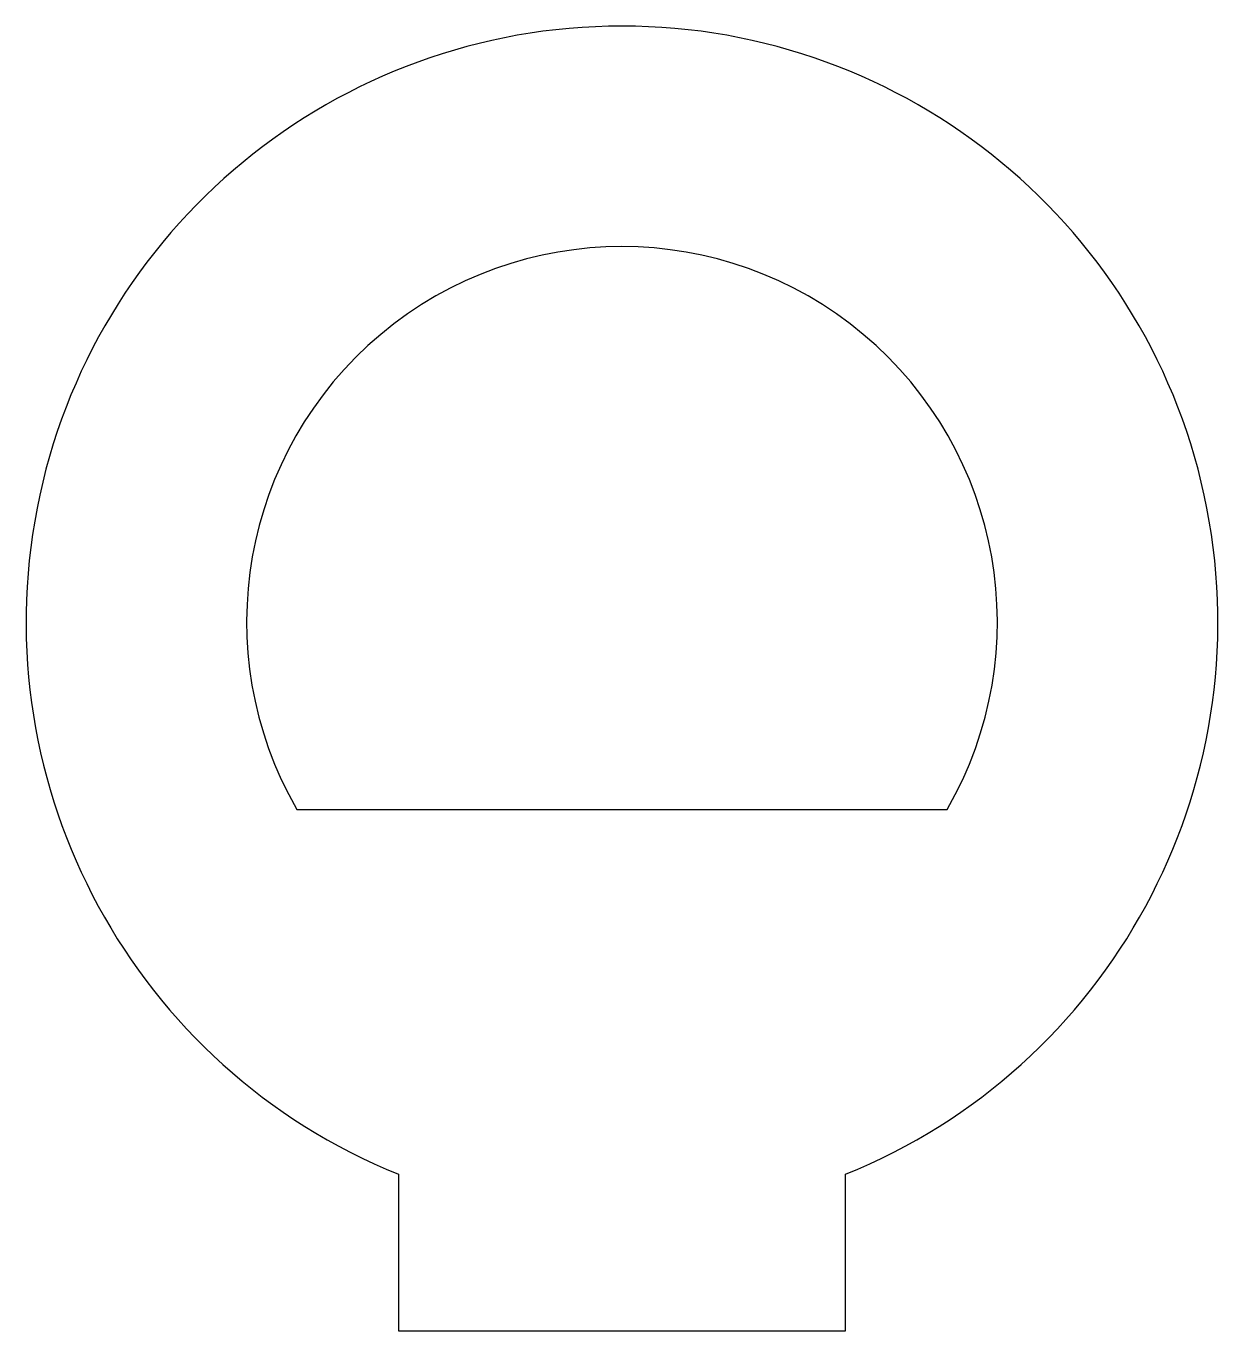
# Model space of a CAD drawing. Header units: inches. Extents: x -0.25 to 0.25, y -0.297 to 0.25.
import ezdxf

# ---------------------------------------------------------------- set-up
doc = ezdxf.new("R2010")
doc.units = ezdxf.units.IN
doc.header["$MEASUREMENT"] = 0

msp = doc.modelspace()

# ---------------------------------------------------------------- linework, layer by layer
at = {"linetype": 'Continuous', "lineweight": 25}
for p, q in [((-0.1363819533518801, -0.07874015748031499), (0.1363819533518801, -0.07874015748031499)), ((-0.09375000000000001, -0.2317562027217395), (-0.09375000000000001, -0.29749016)), ((0.09375000000000001, -0.29749016), (0.09375000000000001, -0.2317562027217395)), ((-0.09375000000000001, -0.29749016), (0.09375000000000001, -0.29749016))]:
    msp.add_line(p, q, dxfattribs=at)
for radius, start, end in [(0.25, 292.0243128370429, 247.9756871629587), (0.1574803149606299, 330.0000000000007, 210.0000000000008)]:
    msp.add_arc((0, 0), radius, start, end, dxfattribs=at)

doc.saveas('drawing.dxf')
